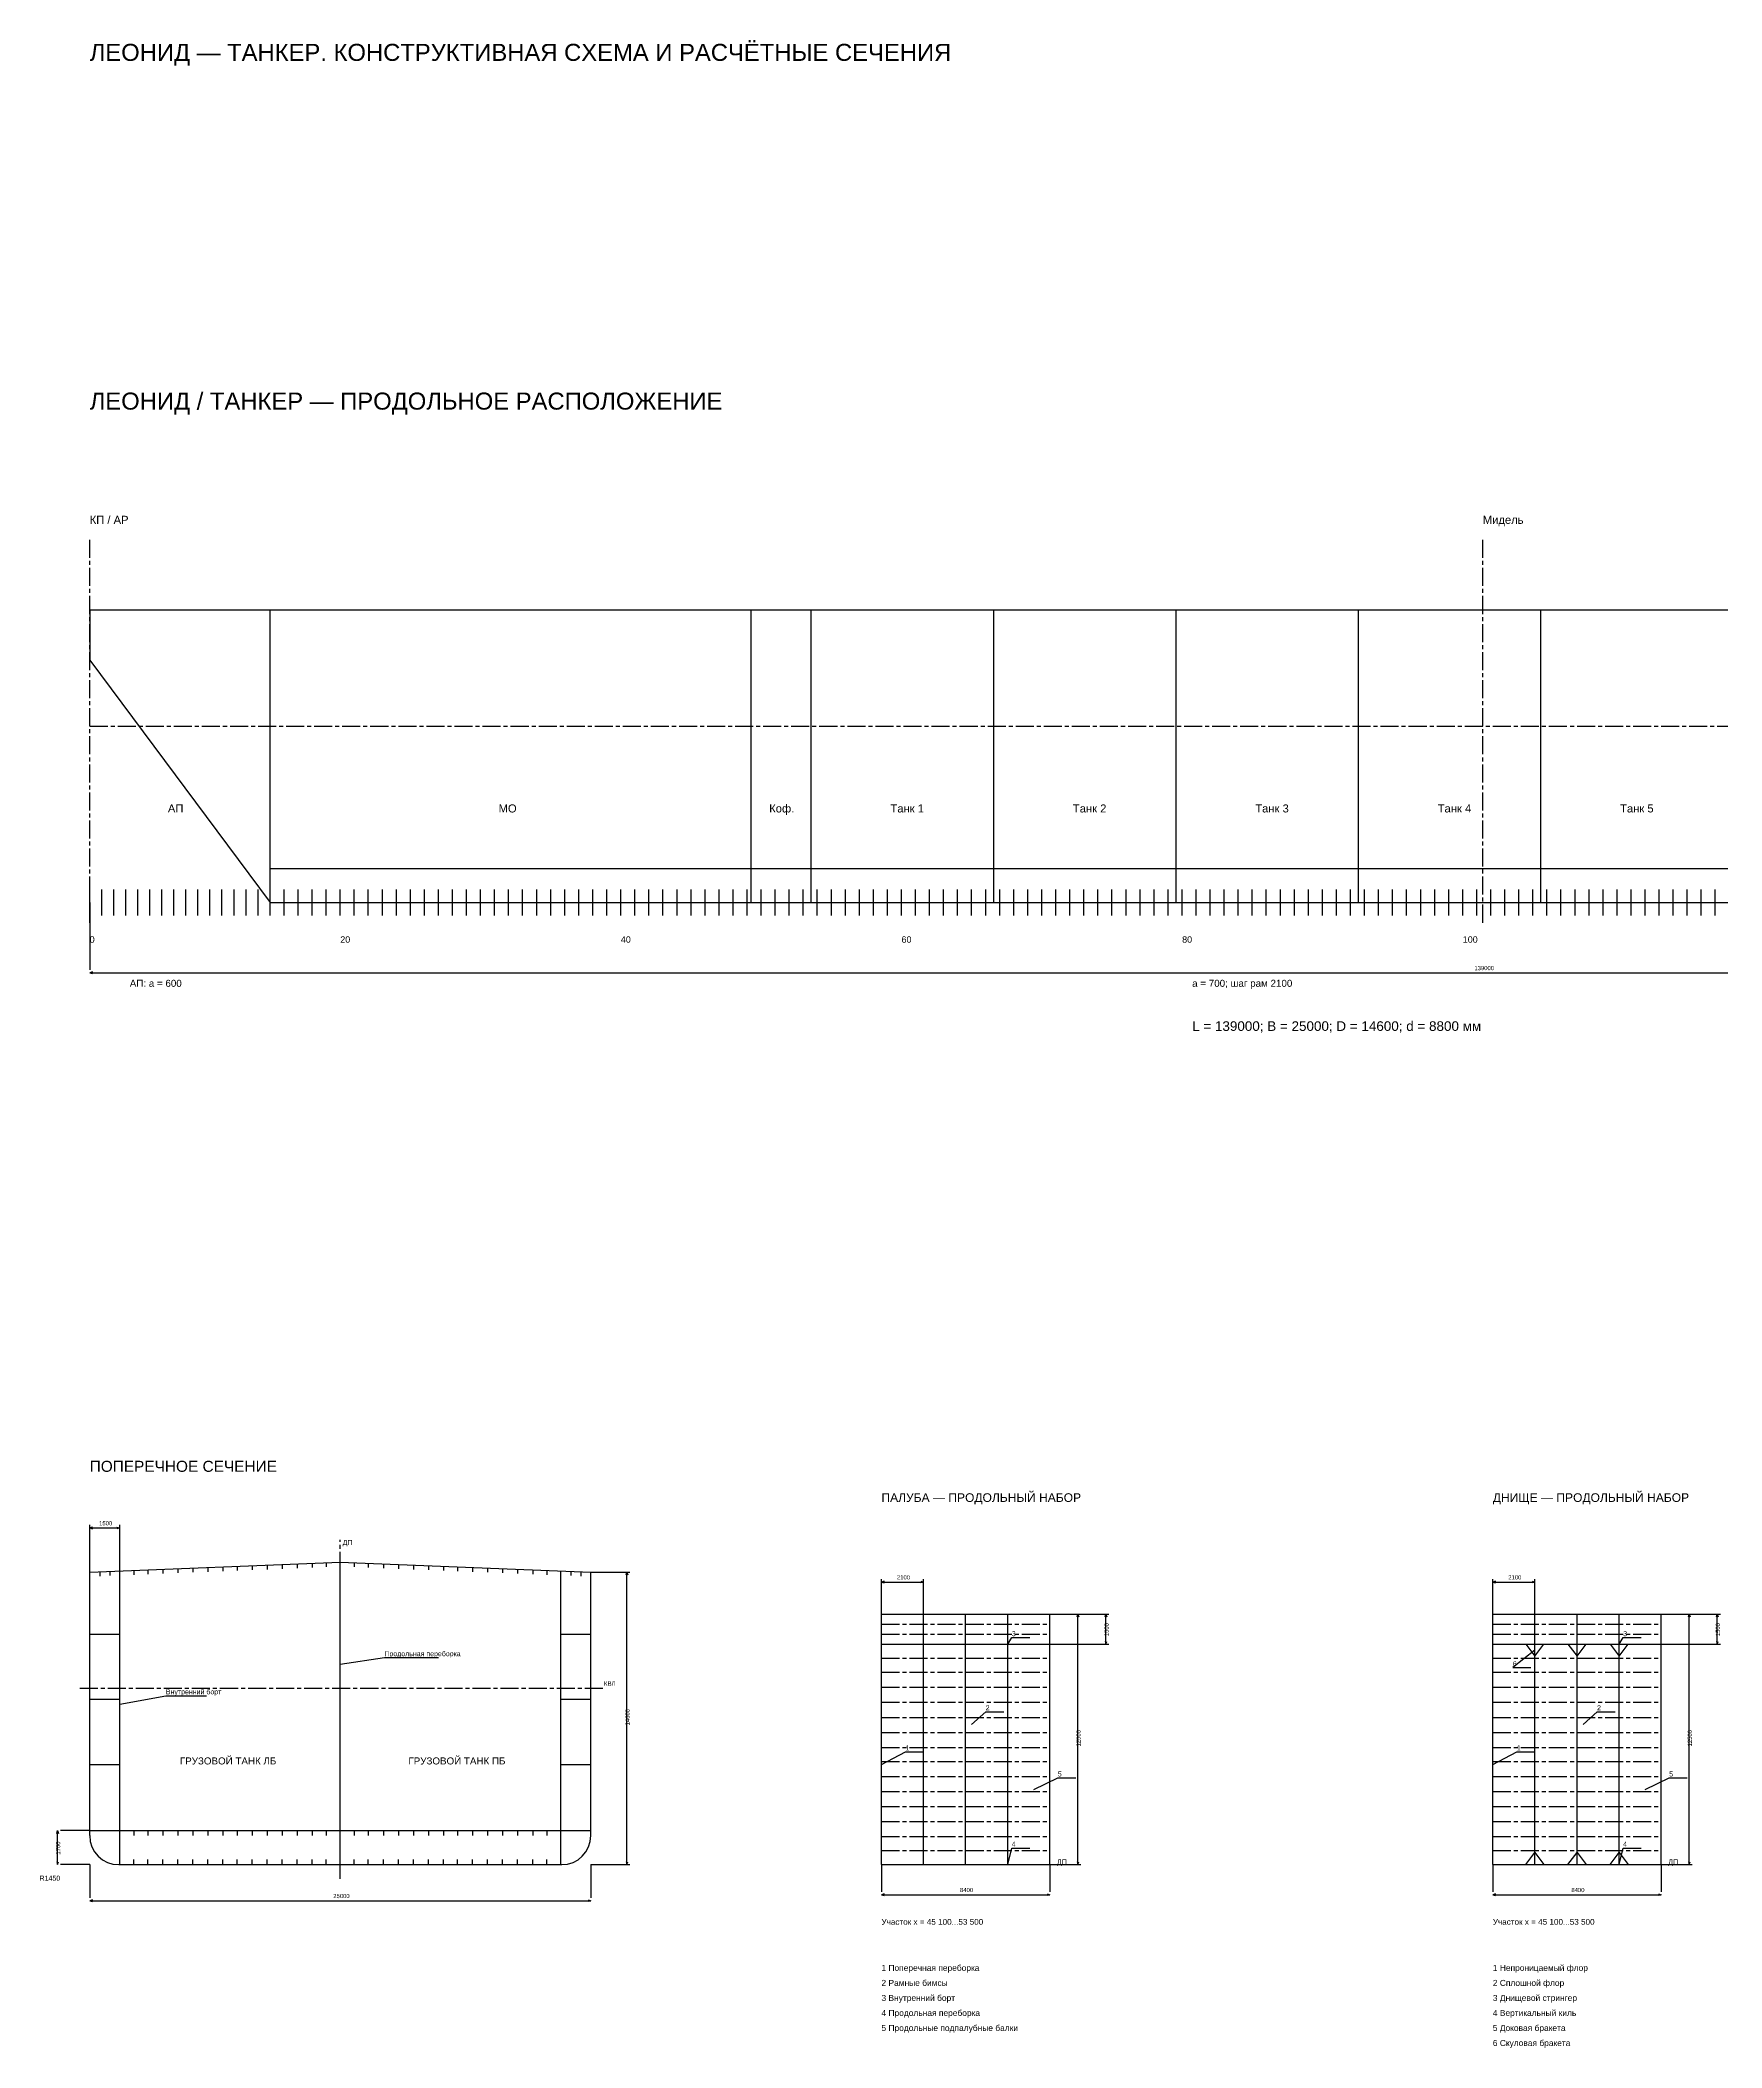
# Model space of a CAD drawing. Header units: millimetres. Extents: x -5500 to 145650, y -17240 to 192034.
# Drawn here: x -2471 to 81425, y 91860 to 192034 of the extents above; entities that cross this region are included whole.
import ezdxf

# ---------------------------------------------------------------- set-up
doc = ezdxf.new("R2010")
doc.units = ezdxf.units.MM
doc.linetypes.add('AXIS22', pattern=[1400, 900, -150, 200, -150])
for name, color, linetype in [('ARR_BOTTOM_CENTER', 30, 'AXIS22'), ('ARR_BOTTOM_DIM', 2, 'Continuous'), ('ARR_BOTTOM_HULL', 4, 'Continuous'), ('ARR_BOTTOM_MEMBER', 4, 'Continuous'), ('ARR_BOTTOM_SEAM', 7, 'Continuous'), ('ARR_BOTTOM_TEXT', 7, 'Continuous'), ('ARR_DECK_CENTER', 30, 'AXIS22'), ('ARR_DECK_DIM', 2, 'Continuous'), ('ARR_DECK_HULL', 4, 'Continuous'), ('ARR_DECK_MEMBER', 4, 'Continuous'), ('ARR_DECK_SEAM', 7, 'Continuous'), ('ARR_DECK_TEXT', 7, 'Continuous'), ('ARR_LONG_CENTER', 30, 'AXIS22'), ('ARR_LONG_DIM', 2, 'Continuous'), ('ARR_LONG_HULL', 4, 'Continuous'), ('ARR_LONG_MEMBER', 4, 'Continuous'), ('ARR_LONG_TEXT', 7, 'Continuous'), ('ARR_SECTION_CENTER', 30, 'AXIS22'), ('ARR_SECTION_DIM', 2, 'Continuous'), ('ARR_SECTION_HULL', 4, 'Continuous'), ('ARR_SECTION_MEMBER', 4, 'Continuous'), ('ARR_SECTION_SEAM', 7, 'Continuous'), ('ARR_SECTION_TEXT', 7, 'Continuous'), ('TITLE_TEXT', 7, 'Continuous')]:
    doc.layers.add(name, color=color, linetype=linetype)
doc.styles.add('RU', font='arial.ttf')

msp = doc.modelspace()

# ---------------------------------------------------------------- linework, layer by layer
at = {"layer": 'ARR_BOTTOM_CENTER'}
for p, q in [((70000, 113000), (78400, 113000)), ((70000, 112500), (78400, 112500)), ((70000, 111300), (78400, 111300)), ((70000, 110600), (78400, 110600)), ((70000, 109850), (78400, 109850)), ((70000, 109100), (78400, 109100)), ((70000, 108350), (78400, 108350)), ((70000, 107600), (78400, 107600)), ((70000, 106850), (78400, 106850)), ((70000, 106150), (78400, 106150)), ((70000, 105400), (78400, 105400)), ((70000, 104650), (78400, 104650)), ((70000, 103900), (78400, 103900)), ((70000, 103150), (78400, 103150)), ((70000, 102400), (78400, 102400)), ((70000, 101700), (78400, 101700))]:
    msp.add_line(p, q, dxfattribs=at)
at = {"layer": 'ARR_BOTTOM_DIM'}
for p, q in [((70000, 113500), (70000, 115250)), ((72100, 113500), (72100, 115250)), ((70000, 115100), (72100, 115100)), ((78400, 113500), (79950, 113500)), ((78400, 113500), (81350, 113500)), ((79800, 101000), (79800, 113500)), ((81200, 112000), (81200, 113500)), ((78400, 112000), (81350, 112000)), ((70000, 101000), (70000, 99650)), ((78400, 101000), (78400, 99650)), ((78400, 101000), (79950, 101000)), ((70000, 99500), (78400, 99500))]:
    msp.add_line(p, q, dxfattribs=at)
for points in [[(70140, 115140), (70000, 115100), (70140, 115060)], [(71960, 115140), (72100, 115100), (71960, 115060)], [(79760, 113360), (79800, 113500), (79840, 113360)], [(81160, 113360), (81200, 113500), (81240, 113360)], [(81160, 112140), (81200, 112000), (81240, 112140)], [(79760, 101140), (79800, 101000), (79840, 101140)], [(70140, 99540), (70000, 99500), (70140, 99460)], [(78260, 99540), (78400, 99500), (78260, 99460)]]:
    msp.add_lwpolyline(points, dxfattribs=at)
at = {"layer": 'ARR_BOTTOM_HULL'}
for p, q in [((70000, 113500), (78400, 113500)), ((70000, 112000), (78400, 112000)), ((70000, 101000), (78400, 101000))]:
    msp.add_line(p, q, dxfattribs=at)
at = {"layer": 'ARR_BOTTOM_MEMBER'}
for p, q in [((70000, 101000), (70000, 113500)), ((72100, 101000), (72100, 113500)), ((74200, 101000), (74200, 113500)), ((76300, 101000), (76300, 113500)), ((78400, 101000), (78400, 113500))]:
    msp.add_line(p, q, dxfattribs=at)
for points in [[(71650, 112000), (72100, 111400), (72550, 112000)], [(73750, 112000), (74200, 111400), (74650, 112000)], [(75850, 112000), (76300, 111400), (76750, 112000)], [(71650, 101000), (72100, 101600), (72550, 101000)], [(73750, 101000), (74200, 101600), (74650, 101000)], [(75850, 101000), (76300, 101600), (76750, 101000)]]:
    msp.add_lwpolyline(points, dxfattribs=at)
at = {"layer": 'ARR_BOTTOM_SEAM'}
for p, q in [((70000, 101000), (70000, 113500)), ((78400, 101000), (78400, 113500))]:
    msp.add_line(p, q, dxfattribs=at)
for points in [[(76300, 112000), (76500, 112330), (77400, 112330)], [(72100, 111700), (71000, 110830), (71900, 110830)], [(74500, 108000), (75200, 108630), (76100, 108630)], [(70000, 106000), (71200, 106630), (72100, 106630)], [(77600, 104750), (78800, 105330), (79700, 105330)], [(76300, 101000), (76500, 101830), (77400, 101830)]]:
    msp.add_lwpolyline(points, dxfattribs=at)
at = {"layer": 'ARR_DECK_CENTER'}
for p, q in [((39500, 113000), (47900, 113000)), ((39500, 112500), (47900, 112500)), ((39500, 111300), (47900, 111300)), ((39500, 110600), (47900, 110600)), ((39500, 109850), (47900, 109850)), ((39500, 109100), (47900, 109100)), ((39500, 108350), (47900, 108350)), ((39500, 107600), (47900, 107600)), ((39500, 106850), (47900, 106850)), ((39500, 106150), (47900, 106150)), ((39500, 105400), (47900, 105400)), ((39500, 104650), (47900, 104650)), ((39500, 103900), (47900, 103900)), ((39500, 103150), (47900, 103150)), ((39500, 102400), (47900, 102400)), ((39500, 101700), (47900, 101700))]:
    msp.add_line(p, q, dxfattribs=at)
at = {"layer": 'ARR_DECK_DIM'}
for p, q in [((39500, 113500), (39500, 115250)), ((41600, 113500), (41600, 115250)), ((39500, 115100), (41600, 115100)), ((47900, 113500), (49450, 113500)), ((47900, 113500), (50850, 113500)), ((49300, 101000), (49300, 113500)), ((50700, 112000), (50700, 113500)), ((47900, 112000), (50850, 112000)), ((39500, 101000), (39500, 99650)), ((47900, 101000), (47900, 99650)), ((47900, 101000), (49450, 101000)), ((39500, 99500), (47900, 99500))]:
    msp.add_line(p, q, dxfattribs=at)
for points in [[(39640, 115140), (39500, 115100), (39640, 115060)], [(41460, 115140), (41600, 115100), (41460, 115060)], [(49260, 113360), (49300, 113500), (49340, 113360)], [(50660, 113360), (50700, 113500), (50740, 113360)], [(50660, 112140), (50700, 112000), (50740, 112140)], [(49260, 101140), (49300, 101000), (49340, 101140)], [(39640, 99540), (39500, 99500), (39640, 99460)], [(47760, 99540), (47900, 99500), (47760, 99460)]]:
    msp.add_lwpolyline(points, dxfattribs=at)
at = {"layer": 'ARR_DECK_HULL'}
for p, q in [((39500, 113500), (47900, 113500)), ((39500, 112000), (47900, 112000)), ((39500, 101000), (47900, 101000))]:
    msp.add_line(p, q, dxfattribs=at)
at = {"layer": 'ARR_DECK_MEMBER'}
for p, q in [((39500, 101000), (39500, 113500)), ((41600, 101000), (41600, 113500)), ((43700, 101000), (43700, 113500)), ((45800, 101000), (45800, 113500)), ((47900, 101000), (47900, 113500))]:
    msp.add_line(p, q, dxfattribs=at)
at = {"layer": 'ARR_DECK_SEAM'}
for p, q in [((39500, 101000), (39500, 113500)), ((47900, 101000), (47900, 113500))]:
    msp.add_line(p, q, dxfattribs=at)
for points in [[(45800, 112000), (46000, 112330), (46900, 112330)], [(44000, 108000), (44700, 108630), (45600, 108630)], [(39500, 106000), (40700, 106630), (41600, 106630)], [(47100, 104750), (48300, 105330), (49200, 105330)], [(45800, 101000), (46000, 101830), (46900, 101830)]]:
    msp.add_lwpolyline(points, dxfattribs=at)
at = {"layer": 'ARR_LONG_CENTER'}
for p, q in [((0, 148000), (0, 167100)), ((69500, 148000), (69500, 167100)), ((0, 157800), (139000, 157800))]:
    msp.add_line(p, q, dxfattribs=at)
at = {"layer": 'ARR_LONG_DIM'}
for p, q in [((0, 149000), (0, 145650)), ((0, 145500), (139000, 145500))]:
    msp.add_line(p, q, dxfattribs=at)
msp.add_lwpolyline([(140, 145540), (0, 145500), (140, 145460)], dxfattribs=at)
at = {"layer": 'ARR_LONG_HULL'}
for p, q in [((9000, 149000), (9000, 163600)), ((33000, 149000), (33000, 163600)), ((36000, 149000), (36000, 163600)), ((45100, 149000), (45100, 163600)), ((54200, 149000), (54200, 163600)), ((63300, 149000), (63300, 163600)), ((72400, 149000), (72400, 163600)), ((9000, 150700), (127000, 150700))]:
    msp.add_line(p, q, dxfattribs=at)
msp.add_lwpolyline([(0, 161100), (9000, 149000), (127000, 149000), (139000, 163600), (0, 163600), (0, 161100)], dxfattribs=at)
at = {"layer": 'ARR_LONG_MEMBER'}
for p, q in [((0, 148350), (0, 149650)), ((600, 148350), (600, 149650)), ((1200, 148350), (1200, 149650)), ((1800, 148350), (1800, 149650)), ((2400, 148350), (2400, 149650)), ((3000, 148350), (3000, 149650)), ((3600, 148350), (3600, 149650)), ((4200, 148350), (4200, 149650)), ((4800, 148350), (4800, 149650)), ((5400, 148350), (5400, 149650)), ((6000, 148350), (6000, 149650)), ((6600, 148350), (6600, 149650)), ((7200, 148350), (7200, 149650)), ((7800, 148350), (7800, 149650)), ((8400, 148350), (8400, 149650)), ((9000, 148350), (9000, 149650)), ((9700, 148350), (9700, 149650)), ((10400, 148350), (10400, 149650)), ((11100, 148350), (11100, 149650)), ((11800, 148350), (11800, 149650)), ((12500, 148350), (12500, 149650)), ((13200, 148350), (13200, 149650)), ((13900, 148350), (13900, 149650)), ((14600, 148350), (14600, 149650)), ((15300, 148350), (15300, 149650)), ((16000, 148350), (16000, 149650)), ((16700, 148350), (16700, 149650)), ((17400, 148350), (17400, 149650)), ((18100, 148350), (18100, 149650)), ((18800, 148350), (18800, 149650)), ((19500, 148350), (19500, 149650)), ((20200, 148350), (20200, 149650)), ((20900, 148350), (20900, 149650)), ((21600, 148350), (21600, 149650)), ((22300, 148350), (22300, 149650)), ((23000, 148350), (23000, 149650)), ((23700, 148350), (23700, 149650)), ((24400, 148350), (24400, 149650)), ((25100, 148350), (25100, 149650)), ((25800, 148350), (25800, 149650)), ((26500, 148350), (26500, 149650)), ((27200, 148350), (27200, 149650)), ((27900, 148350), (27900, 149650)), ((28600, 148350), (28600, 149650)), ((29300, 148350), (29300, 149650)), ((30000, 148350), (30000, 149650)), ((30700, 148350), (30700, 149650)), ((31400, 148350), (31400, 149650)), ((32100, 148350), (32100, 149650)), ((32800, 148350), (32800, 149650)), ((33500, 148350), (33500, 149650)), ((34200, 148350), (34200, 149650)), ((34900, 148350), (34900, 149650)), ((35600, 148350), (35600, 149650)), ((36300, 148350), (36300, 149650)), ((37000, 148350), (37000, 149650)), ((37700, 148350), (37700, 149650)), ((38400, 148350), (38400, 149650)), ((39100, 148350), (39100, 149650)), ((39800, 148350), (39800, 149650)), ((40500, 148350), (40500, 149650)), ((41200, 148350), (41200, 149650)), ((41900, 148350), (41900, 149650)), ((42600, 148350), (42600, 149650)), ((43300, 148350), (43300, 149650)), ((44000, 148350), (44000, 149650)), ((44700, 148350), (44700, 149650)), ((45400, 148350), (45400, 149650)), ((46100, 148350), (46100, 149650)), ((46800, 148350), (46800, 149650)), ((47500, 148350), (47500, 149650)), ((48200, 148350), (48200, 149650)), ((48900, 148350), (48900, 149650)), ((49600, 148350), (49600, 149650)), ((50300, 148350), (50300, 149650)), ((51000, 148350), (51000, 149650)), ((51700, 148350), (51700, 149650)), ((52400, 148350), (52400, 149650)), ((53100, 148350), (53100, 149650)), ((53800, 148350), (53800, 149650)), ((54500, 148350), (54500, 149650)), ((55200, 148350), (55200, 149650)), ((55900, 148350), (55900, 149650)), ((56600, 148350), (56600, 149650)), ((57300, 148350), (57300, 149650)), ((58000, 148350), (58000, 149650)), ((58700, 148350), (58700, 149650)), ((59400, 148350), (59400, 149650)), ((60100, 148350), (60100, 149650)), ((60800, 148350), (60800, 149650)), ((61500, 148350), (61500, 149650)), ((62200, 148350), (62200, 149650)), ((62900, 148350), (62900, 149650)), ((63600, 148350), (63600, 149650)), ((64300, 148350), (64300, 149650)), ((65000, 148350), (65000, 149650)), ((65700, 148350), (65700, 149650)), ((66400, 148350), (66400, 149650)), ((67100, 148350), (67100, 149650)), ((67800, 148350), (67800, 149650)), ((68500, 148350), (68500, 149650)), ((69200, 148350), (69200, 149650)), ((69900, 148350), (69900, 149650)), ((70600, 148350), (70600, 149650)), ((71300, 148350), (71300, 149650)), ((72000, 148350), (72000, 149650)), ((72700, 148350), (72700, 149650)), ((73400, 148350), (73400, 149650)), ((74100, 148350), (74100, 149650)), ((74800, 148350), (74800, 149650)), ((75500, 148350), (75500, 149650)), ((76200, 148350), (76200, 149650)), ((76900, 148350), (76900, 149650)), ((77600, 148350), (77600, 149650)), ((78300, 148350), (78300, 149650)), ((79000, 148350), (79000, 149650)), ((79700, 148350), (79700, 149650)), ((80400, 148350), (80400, 149650)), ((81100, 148350), (81100, 149650))]:
    msp.add_line(p, q, dxfattribs=at)
at = {"layer": 'ARR_SECTION_CENTER'}
for p, q in [((12500, 100300), (12500, 117200)), ((-500, 109800), (25600, 109800))]:
    msp.add_line(p, q, dxfattribs=at)
at = {"layer": 'ARR_SECTION_DIM'}
for p, q in [((0, 115600), (0, 117950)), ((0, 117800), (1500, 117800)), ((1500, 115660), (1500, 117950)), ((25000, 115600), (26950, 115600)), ((26800, 101000), (26800, 115600)), ((-1600, 101000), (-1600, 102700)), ((0, 102700), (-1450, 102700)), ((0, 101000), (-1450, 101000)), ((0, 101000), (0, 99350)), ((25000, 101000), (25000, 99350)), ((25000, 101000), (26950, 101000)), ((0, 99200), (25000, 99200))]:
    msp.add_line(p, q, dxfattribs=at)
for points in [[(140, 117840), (0, 117800), (140, 117760)], [(1360, 117840), (1500, 117800), (1360, 117760)], [(26760, 115460), (26800, 115600), (26840, 115460)], [(-1640, 102560), (-1600, 102700), (-1560, 102560)], [(-1640, 101140), (-1600, 101000), (-1560, 101140)], [(26760, 101140), (26800, 101000), (26840, 101140)], [(140, 99240), (0, 99200), (140, 99160)], [(24860, 99240), (25000, 99200), (24860, 99160)]]:
    msp.add_lwpolyline(points, dxfattribs=at)
at = {"layer": 'ARR_SECTION_HULL'}
for p, q in [((0, 102450), (0, 115600)), ((1500, 101000), (1500, 115660)), ((12500, 101000), (12500, 116100)), ((23500, 101000), (23500, 115660)), ((25000, 102450), (25000, 115600)), ((0, 112500), (1500, 112500)), ((23500, 112500), (25000, 112500)), ((0, 109250), (1500, 109250)), ((23500, 109250), (25000, 109250)), ((0, 106000), (1500, 106000)), ((23500, 106000), (25000, 106000)), ((0, 102700), (25000, 102700)), ((1450, 101000), (23550, 101000))]:
    msp.add_line(p, q, dxfattribs=at)
msp.add_lwpolyline([(0, 115600), (12500, 116100), (25000, 115600)], dxfattribs=at)
for centre, start, end in [((1450, 102450), 180, 270), ((23550, 102450), 270, 360)]:
    msp.add_arc(centre, 1450, start, end, dxfattribs=at)
at = {"layer": 'ARR_SECTION_MEMBER'}
for p, q in [((500, 115620), (500, 115400)), ((1000, 115640), (1000, 115420)), ((2200, 115688), (2200, 115468)), ((2900, 115716), (2900, 115496)), ((3650, 115746), (3650, 115526)), ((4400, 115776), (4400, 115556)), ((5150, 115806), (5150, 115586)), ((5900, 115836), (5900, 115616)), ((6650, 115866), (6650, 115646)), ((7350, 115894), (7350, 115674)), ((8100, 115924), (8100, 115704)), ((8850, 115954), (8850, 115734)), ((9600, 115984), (9600, 115764)), ((10350, 116014), (10350, 115794)), ((11100, 116044), (11100, 115824)), ((11800, 116072), (11800, 115852)), ((13200, 116072), (13200, 115852)), ((13900, 116044), (13900, 115824)), ((14650, 116014), (14650, 115794)), ((15400, 115984), (15400, 115764)), ((16150, 115954), (16150, 115734)), ((16900, 115924), (16900, 115704)), ((17650, 115894), (17650, 115674)), ((18350, 115866), (18350, 115646)), ((19100, 115836), (19100, 115616)), ((19850, 115806), (19850, 115586)), ((20600, 115776), (20600, 115556)), ((21350, 115746), (21350, 115526)), ((22100, 115716), (22100, 115496)), ((22800, 115688), (22800, 115468)), ((24000, 115640), (24000, 115420)), ((24500, 115620), (24500, 115400)), ((2200, 102700), (2200, 102450)), ((2900, 102700), (2900, 102450)), ((3650, 102700), (3650, 102450)), ((4400, 102700), (4400, 102450)), ((5150, 102700), (5150, 102450)), ((5900, 102700), (5900, 102450)), ((6650, 102700), (6650, 102450)), ((7350, 102700), (7350, 102450)), ((8100, 102700), (8100, 102450)), ((8850, 102700), (8850, 102450)), ((9600, 102700), (9600, 102450)), ((10350, 102700), (10350, 102450)), ((11100, 102700), (11100, 102450)), ((11800, 102700), (11800, 102450)), ((13200, 102700), (13200, 102450)), ((13900, 102700), (13900, 102450)), ((14650, 102700), (14650, 102450)), ((15400, 102700), (15400, 102450)), ((16150, 102700), (16150, 102450)), ((16900, 102700), (16900, 102450)), ((17650, 102700), (17650, 102450)), ((18350, 102700), (18350, 102450)), ((19100, 102700), (19100, 102450)), ((19850, 102700), (19850, 102450)), ((20600, 102700), (20600, 102450)), ((21350, 102700), (21350, 102450)), ((22100, 102700), (22100, 102450)), ((22800, 102700), (22800, 102450)), ((2200, 101000), (2200, 101250)), ((2900, 101000), (2900, 101250)), ((3650, 101000), (3650, 101250)), ((4400, 101000), (4400, 101250)), ((5150, 101000), (5150, 101250)), ((5900, 101000), (5900, 101250)), ((6650, 101000), (6650, 101250)), ((7350, 101000), (7350, 101250)), ((8100, 101000), (8100, 101250)), ((8850, 101000), (8850, 101250)), ((9600, 101000), (9600, 101250)), ((10350, 101000), (10350, 101250)), ((11100, 101000), (11100, 101250)), ((11800, 101000), (11800, 101250)), ((13200, 101000), (13200, 101250)), ((13900, 101000), (13900, 101250)), ((14650, 101000), (14650, 101250)), ((15400, 101000), (15400, 101250)), ((16150, 101000), (16150, 101250)), ((16900, 101000), (16900, 101250)), ((17650, 101000), (17650, 101250)), ((18350, 101000), (18350, 101250)), ((19100, 101000), (19100, 101250)), ((19850, 101000), (19850, 101250)), ((20600, 101000), (20600, 101250)), ((21350, 101000), (21350, 101250)), ((22100, 101000), (22100, 101250)), ((22800, 101000), (22800, 101250))]:
    msp.add_line(p, q, dxfattribs=at)
at = {"layer": 'ARR_SECTION_SEAM'}
for points in [[(12500, 111000), (14700, 111330), (17400, 111330)], [(1500, 109000), (3800, 109430), (5825, 109430)]]:
    msp.add_lwpolyline(points, dxfattribs=at)

# ---------------------------------------------------------------- texts
at = {"layer": 'ARR_BOTTOM_DIM', "style": 'RU'}
for s, p in [('2100', (70770, 115230)), ('8400', (73920, 99630))]:
    msp.add_text(s, height=210, dxfattribs=at).set_placement(p)
for s, p in [('1500', (81330, 112400)), ('12500', (79930, 106900))]:
    msp.add_text(s, height=210, rotation=90, dxfattribs=at).set_placement(p)
at = {"layer": 'ARR_BOTTOM_TEXT', "style": 'RU'}
for s, height, p in [('ДНИЩЕ — ПРОДОЛЬНЫЙ НАБОР', 430, (70000, 119100)), ('3', 250, (76500, 112400)), ('6', 250, (71000, 110900)), ('2', 250, (75200, 108700)), ('1', 250, (71200, 106700)), ('5', 250, (78800, 105400)), ('4', 250, (76500, 101900)), ('ДП', 260, (78750, 101000)), ('Участок x = 45 100...53 500', 290, (70000, 98000)), ('2 Сплошной флор', 300, (70000, 94950)), ('1 Непроницаемый флор', 300, (70000, 95700)), ('3 Днищевой стрингер', 300, (70000, 94200)), ('4 Вертикальный киль', 300, (70000, 93450)), ('5 Доковая бракета', 300, (70000, 92700)), ('6 Скуловая бракета', 300, (70000, 91950))]:
    msp.add_text(s, height=height, dxfattribs=at).set_placement(p)
at = {"layer": 'ARR_DECK_DIM', "style": 'RU'}
for s, p in [('2100', (40270, 115230)), ('8400', (43420, 99630))]:
    msp.add_text(s, height=210, dxfattribs=at).set_placement(p)
for s, p in [('1500', (50830, 112400)), ('12500', (49430, 106900))]:
    msp.add_text(s, height=210, rotation=90, dxfattribs=at).set_placement(p)
at = {"layer": 'ARR_DECK_TEXT', "style": 'RU'}
for s, height, p in [('ПАЛУБА — ПРОДОЛЬНЫЙ НАБОР', 430, (39500, 119100)), ('3', 250, (46000, 112400)), ('2', 250, (44700, 108700)), ('1', 250, (40700, 106700)), ('5', 250, (48300, 105400)), ('4', 250, (46000, 101900)), ('ДП', 260, (48250, 101000)), ('Участок x = 45 100...53 500', 290, (39500, 98000)), ('2 Рамные бимсы', 300, (39500, 94950)), ('1 Поперечная переборка', 300, (39500, 95700)), ('3 Внутренний борт', 300, (39500, 94200)), ('4 Продольная переборка', 300, (39500, 93450)), ('5 Продольные подпалубные балки', 300, (39500, 92700))]:
    msp.add_text(s, height=height, dxfattribs=at).set_placement(p)
at = {"layer": 'ARR_LONG_DIM', "style": 'RU'}
msp.add_text('139000', height=210, dxfattribs=at).set_placement((69080, 145630))
at = {"layer": 'ARR_LONG_TEXT', "style": 'RU'}
for s, height, p in [('ЛЕОНИД / ТАНКЕР — ПРОДОЛЬНОЕ РАСПОЛОЖЕНИЕ', 850, (0, 173600)), ('КП / AP', 400, (0, 167900)), ('Мидель', 400, (69500, 167900)), ('АП', 400, (3900, 153500)), ('МО', 400, (20400, 153500)), ('Коф.', 400, (33900, 153500)), ('Танк 1', 400, (39950, 153500)), ('Танк 2', 400, (49050, 153500)), ('Танк 3', 400, (58150, 153500)), ('Танк 4', 400, (67250, 153500)), ('Танк 5', 400, (76350, 153500)), ('0', 320, (0, 147000)), ('20', 320, (12500, 147000)), ('40', 320, (26500, 147000)), ('60', 320, (40500, 147000)), ('80', 320, (54500, 147000)), ('100', 320, (68500, 147000)), ('АП: a = 600', 350, (2000, 144800)), ('a = 700; шаг рам 2100', 350, (55000, 144800)), ('L = 139000; B = 25000; D = 14600; d = 8800 мм', 480, (55000, 142600))]:
    msp.add_text(s, height=height, dxfattribs=at).set_placement(p)
at = {"layer": 'ARR_SECTION_DIM', "style": 'RU'}
for s, p in [('1500', (470, 117930)), ('25000', (12150, 99330))]:
    msp.add_text(s, height=210, dxfattribs=at).set_placement(p)
for s, p in [('14600', (26930, 107950)), ('1700', (-1470, 101500))]:
    msp.add_text(s, height=210, rotation=90, dxfattribs=at).set_placement(p)
at = {"layer": 'ARR_SECTION_TEXT', "style": 'RU'}
for s, height, p in [('ПОПЕРЕЧНОЕ СЕЧЕНИЕ', 550, (0, 120600)), ('ДП', 250, (12620, 116950)), ('Продольная переборка', 250, (14700, 111400)), ('Внутренний борт', 250, (3800, 109500)), ('КВЛ', 220, (25650, 109930)), ('ГРУЗОВОЙ ТАНК ЛБ', 350, (4500, 106000)), ('ГРУЗОВОЙ ТАНК ПБ', 350, (15900, 106000)), ('R1450', 250, (-2500, 100200))]:
    msp.add_text(s, height=height, dxfattribs=at).set_placement(p)
at = {"layer": 'TITLE_TEXT', "style": 'RU'}
msp.add_text('ЛЕОНИД — ТАНКЕР. КОНСТРУКТИВНАЯ СХЕМА И РАСЧЁТНЫЕ СЕЧЕНИЯ', height=850, dxfattribs=at).set_placement((0, 191000))

doc.saveas('drawing.dxf')
